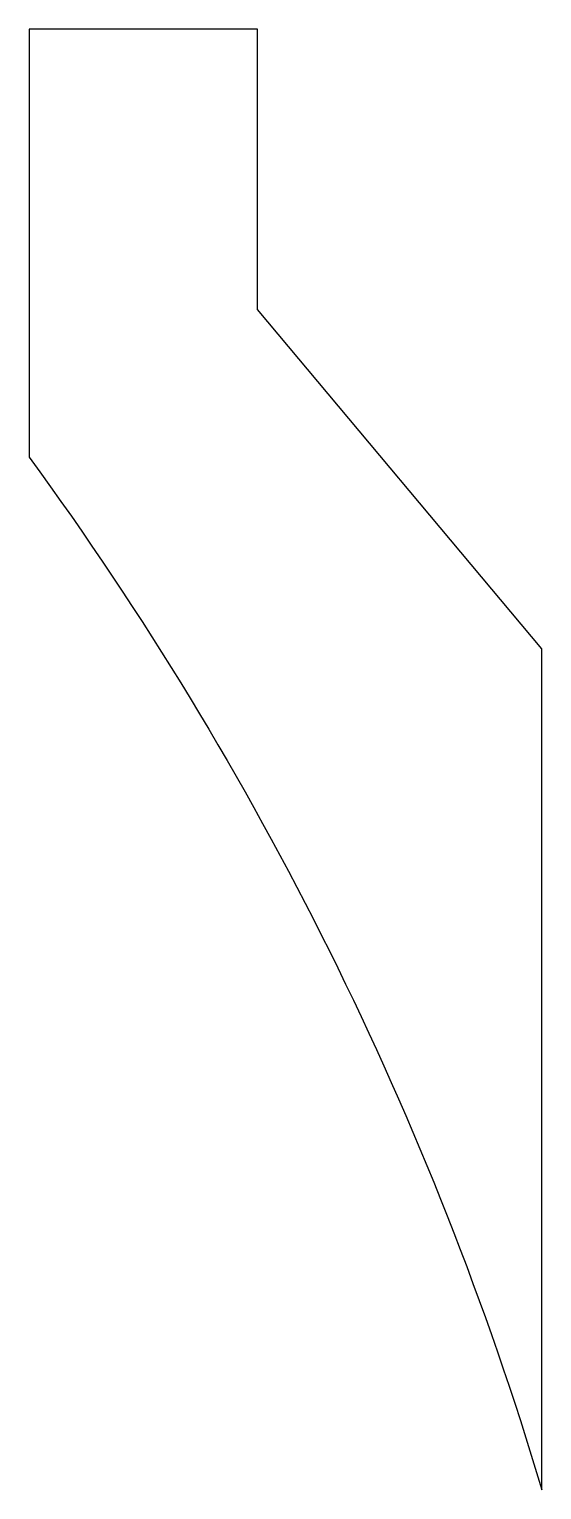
# Model space of a CAD drawing. Header units: inches. Extents: x 24 to 28.5, y -51.5 to -38.7.
import ezdxf

# ---------------------------------------------------------------- set-up
doc = ezdxf.new("R2010")
doc.units = ezdxf.units.IN
doc.layers.add('PERIMETER', color=5, linetype='CONTINUOUS')

msp = doc.modelspace()

# ---------------------------------------------------------------- linework, layer by layer
at = {"layer": 'PERIMETER'}
msp.add_lwpolyline([(28.503, -51.487), (28.503, -44.103), (26.003, -41.124), (26.003, -38.662), (23.997, -38.662), (23.997, -42.421, -0.085712)], format="xyb", close=True, dxfattribs=at)

doc.saveas('drawing.dxf')
